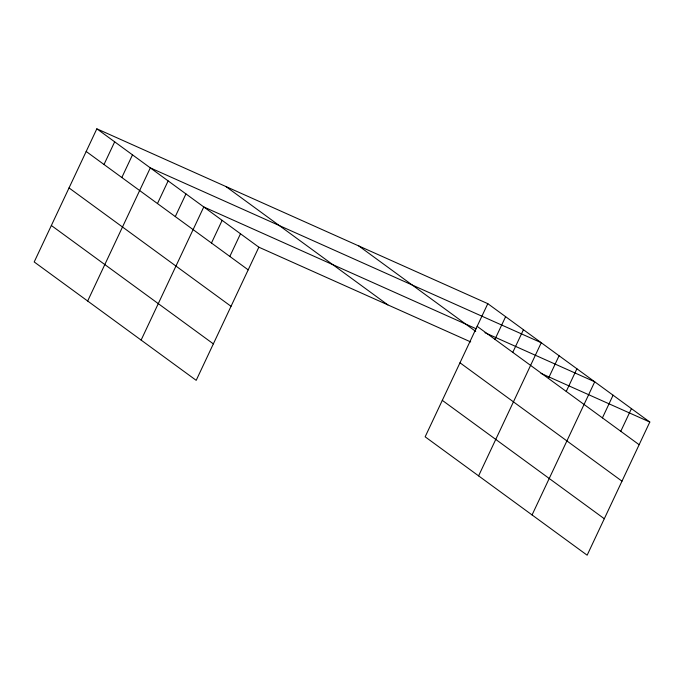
<?xml version="1.0" encoding="UTF-8"?>
<svg xmlns="http://www.w3.org/2000/svg" width="684" height="684" viewBox="0 0 684 684"><rect width="100%" height="100%" fill="white"/><g stroke="black" fill="none" stroke-linecap="round" stroke-linejoin="round"><path stroke-width="1.03" d="M96.854 128.806L34.2 261.955L196.197 380.338L258.851 247.189L96.854 128.806L487.803 303.662L649.8 422.045L587.146 555.194L425.149 436.811L487.803 303.662M104.011 164.493L114.673 141.827M121.829 177.515L132.491 154.849M87.663 301.02L150.318 167.871L541.258 342.727L478.603 475.876M157.465 203.558L168.136 180.892M175.292 216.58L185.954 193.923M141.118 340.085L203.772 206.944L476.295 328.833M211.467 243.025L222.138 220.359M229.824 256.44L240.494 233.774M494.951 339.349L505.621 316.683M512.778 352.371L523.44 329.705M548.414 378.414L559.076 355.748M566.232 391.445L576.903 368.779M532.066 514.941L594.721 381.8L484.965 332.706M602.416 417.881L613.078 395.215M620.773 431.296L631.443 408.63M258.851 247.189L470.703 341.94M541.01 373.387L649.8 422.045M477.133 326.328L639.138 444.711M358.784 245.958L475.722 331.415M225.865 186.51L387.862 304.893M459.981 362.785L621.978 481.168M442.3 400.354L604.305 518.737M86.184 151.472L248.189 269.855M69.033 187.929L231.03 306.312M51.36 225.498L213.357 343.881"/></g></svg>
